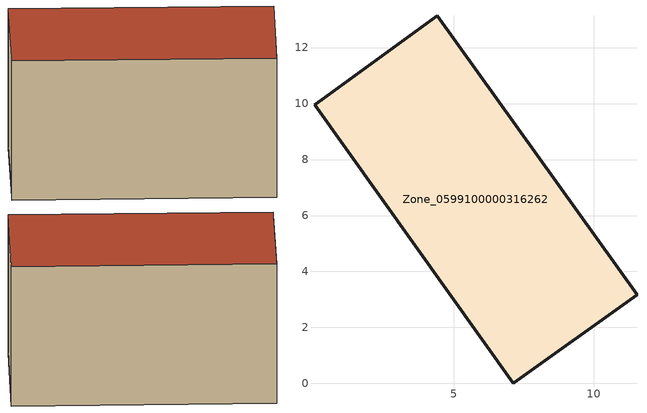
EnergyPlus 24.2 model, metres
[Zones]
Zone_0599100000316262
 floor ground (C_G): 0.28,10.14 4.4,13.14 11.55,3.16 7.12,0 0.02,9.97 z0
 wall outside (C_F): 7.12,0 11.55,3.16 4.4,13.14 0.28,10.14 0.02,9.97 7.12,0 z0:7.19
 roof outside (C_R): 4.4,13.14 0.28,10.14 0.02,9.97 7.12,0 11.55,3.16 z7.19
[BUILDING]
Pand.0599100000316262: North Axis=0; Terrain=City; Loads Convergence Tolerance Value=0.04; Temperature Convergence Tolerance Value=0.4; Solar Distribution=FullExterior; Maximum Number of Warmup Days=25; Minimum Number of Warmup Days=1
[Site:Location]
Rotterdam.The.Hague.AP_ZH_NLD Design_Conditions: Latitude=51.96; Longitude=4.45; Time Zone=1; Elevation=-4.5
[SITE:GROUNDTEMPERATURE:BUILDINGSURFACE]
18, 18, 18, 18, 18, 18, 18, 18, 18, 18, 18, 18
[MATERIAL] Thermal Absorptance=0.9; Solar Absorptance=0.7; Visible Absorptance=0.7
Name | Roughness | Thickness | Conductivity | Density | Specific Heat
G.TI.1975-1991 | MediumSmooth | 0.15 | 0.288461 | 540 | 1210
F.TI.1975-1991 | Rough | 0.3 | 0.230769 | 1920 | 840
R.TI.1975-1991 | MediumRough | 0.2 | 0.153846 | 1500 | 1000
[CONSTRUCTION]
C_G: G.TI.1975-1991
C_F: F.TI.1975-1991
C_R: R.TI.1975-1991
[ZONE]
Zone_0599100000316262: Type=1; Multiplier=1; Ceiling Height=Autocalculate; Volume=Autocalculate; Floor Area=autocalculate; Part of Total Floor Area=Yes
[ZONEINFILTRATION:DESIGNFLOWRATE]
Infil_Zone_0599100000316262: Zone or ZoneList or Space or SpaceList=Zone_0599100000316262; Schedule=AlwaysOn; Design Flow Rate Calculation Method=Flow/Area; Flow Rate per Floor Area=0.003; Constant Term Coefficient=1; Temperature Term Coefficient=0; Velocity Term Coefficient=0; Velocity Squared Term Coefficient=0
[HVACTEMPLATE:ZONE:IDEALLOADSAIRSYSTEM]
Zone_0599100000316262: Maximum Heating Supply Air Temperature=50; Minimum Cooling Supply Air Temperature=13; Maximum Heating Supply Air Humidity Ratio=0.0156; Minimum Cooling Supply Air Humidity Ratio=0.0077; Heating Limit=NoLimit; Cooling Limit=NoLimit; Dehumidification Control Type=ConstantSensibleHeatRatio; Cooling Sensible Heat Ratio=0.7; Dehumidification Setpoint=60; Humidification Control Type=None; Humidification Setpoint=30; Outdoor Air Method=None; Outdoor Air Flow Rate per Person=0.00944; Outdoor Air Flow Rate per Zone Floor Area=0; Outdoor Air Flow Rate per Zone=0; Demand Controlled Ventilation Type=None; Outdoor Air Economizer Type=NoEconomizer; Heat Recovery Type=None; Sensible Heat Recovery Effectiveness=0.7; Latent Heat Recovery Effectiveness=0.65
[ZONECONTROL:THERMOSTAT]
ThermostatControl_Zone_0599100000316262: Zone or ZoneList=Zone_0599100000316262; Control Type Schedule=DualSetpointControlType; Control 1=Thermostat_Zone_0599100000316262; Temperature Difference Between Cutout And Setpoint=0
[THERMOSTATSETPOINT:DUALSETPOINT]
Thermostat_Zone_0599100000316262: Heating Setpoint Temperature Schedule=HeatingSetpoint_Zone_0599100000316262; Cooling Setpoint Temperature Schedule=CoolingSetpoint_Zone_0599100000316262
[SCHEDULE:COMPACT]
HeatingSetpoint_Zone_0599100000316262: Through: 12/31, For: AllDays, Until: 24:00, 21
CoolingSetpoint_Zone_0599100000316262: Through: 12/31, For: AllDays, Until: 24:00, 24
DualSetpointControlType: Through: 12/31, For: AllDays, Until: 24:00, 4
AlwaysOn: Through: 12/31, For: AllDays, Until: 24:00, 1
